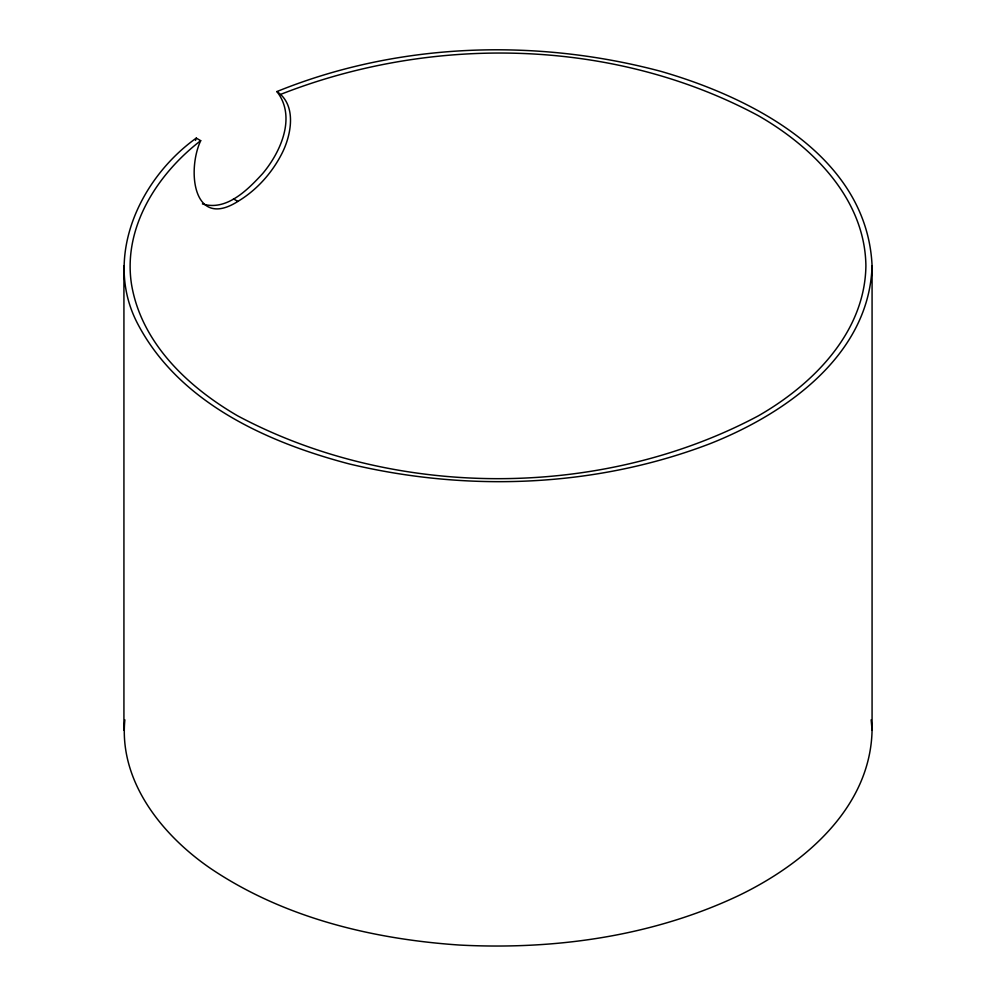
<?xml version="1.0" encoding="UTF-8"?>
<svg xmlns="http://www.w3.org/2000/svg" width="996" height="996" viewBox="0 0 996 996"><rect width="100%" height="100%" fill="white"/><g stroke="black" fill="none" stroke-linecap="round" stroke-linejoin="round"><path stroke-width="1.49" d="M202.412 203.919C226.453 211.451 247.842 189.701 262.645 173.59C280.611 152.239 296.671 116.818 276.888 91.57C397.827 42.467 535.076 37.91 660.697 71.301C753.063 97.894 867.08 156.646 872.073 265.77L872.073 730.23C870.442 808.478 803.062 864.814 737.675 896.051C651.284 936.626 554.112 950.022 459.368 945.042C372.342 939.104 283.922 917.839 210.791 868.599C162.448 835.557 118.736 781.661 124.861 719.822M872.073 265.77C869.284 355.211 785.72 413.788 709.961 443.718C595.683 487.43 468.008 492.261 349.422 463.974C267.028 442.299 178.857 402.708 137.548 323.526C102.974 257.391 139.677 178.645 196.274 138.108L200.694 140.673C186.762 170.627 193.236 230.263 238.455 201.055C256.893 189.863 271.808 173.105 281.669 153.994C291.305 135.468 297.169 105.003 276.888 91.57M195.49 140.424L196.274 138.108M200.694 140.673C157.231 174.176 122.608 227.623 131.547 284.52C141.432 343.321 188.381 387.307 237.857 415.955C395.001 499.581 600.999 499.581 758.143 415.955C812.724 384.73 865.014 332.577 865.898 265.77C865.014 198.963 812.724 146.81 758.143 115.586C613.349 37.96 433.098 34.698 281.308 94.122M233.487 198.876L237.857 201.404M871.139 719.822L872.073 730.23M123.927 265.77L123.927 730.23"/></g></svg>
